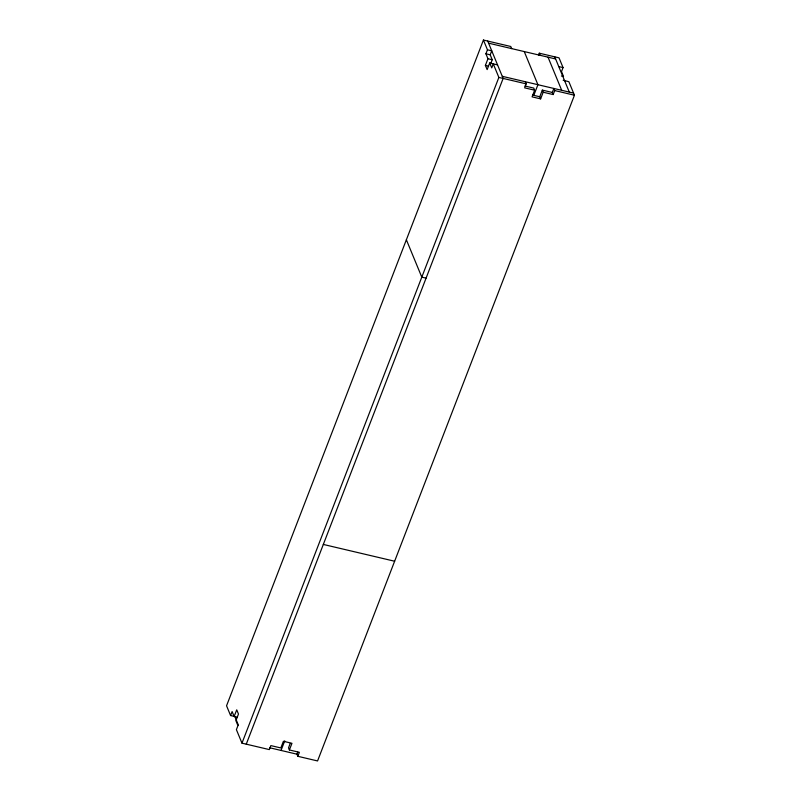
<?xml version="1.0" encoding="UTF-8"?>
<svg xmlns="http://www.w3.org/2000/svg" width="801" height="801" viewBox="0 0 801 801"><rect width="100%" height="100%" fill="white"/><g stroke="black" fill="none" stroke-linecap="round" stroke-linejoin="round"><path stroke-width="1.2" d="M511.649 48.601L510.768 46.488L483.434 40.05L226.553 705.781L230.578 715.533L233.782 716.294M230.578 715.533L232.12 711.548L234.152 716.484L237.366 717.235M497.561 64.911L489.701 62.969L487.138 69.627L485.386 65.392L487.959 58.733L485.917 53.797L487.459 49.802L483.434 40.05M234.152 716.484L236.726 709.826L238.468 714.051L235.905 720.71L237.937 725.646L236.395 729.641L241.972 743.158L269.316 749.596L270.858 745.601L280.841 747.944L283.404 741.285L291.964 743.308L289.391 749.966L299.374 752.309L297.842 756.304L317.566 760.95L574.447 95.219L568.87 81.702L563.153 80.25M490.522 64.18L492.235 59.745L490.202 54.808L491.744 50.813L487.459 49.802M241.972 743.158L498.863 77.427L493.286 63.91L491.744 67.905L489.701 62.969M246.257 744.169L503.138 78.428L487.719 41.061M525.326 81.742L526.197 83.855L524.655 87.85L534.637 90.203L532.074 96.861L540.625 98.873L543.198 92.215L542.327 90.102L552.31 92.455L553.181 94.568L543.198 92.215M538.522 55.199L539.293 53.196L559.028 57.842L563.053 67.594L561.511 71.589L563.544 76.526L561.411 76.025M281.041 750.447L284.735 740.855M533.816 95.359L537.922 84.706L524.244 51.564M290.232 743.408L288.52 747.844L289.391 749.966M540.625 98.873L539.754 96.761L542.327 90.102M297.842 756.304L296.961 754.192L297.732 752.189M552.31 92.455L553.851 88.46L554.723 90.573L553.181 94.568M488.59 43.174L555.614 58.954M558.768 66.593L563.053 67.594M485.917 53.797L490.202 54.808M487.959 58.733L492.235 59.745M485.386 65.392L488.6 66.143M502.267 76.315L573.576 93.096M498.863 77.427L526.197 83.855M554.723 90.573L574.447 95.219M524.895 85.997L533.766 88.09L534.637 90.203M532.675 95.089L539.754 96.761M426.072 278.147L421.797 277.146L406.367 239.769M323.324 544.44L394.633 561.231M269.587 747.744L296.961 754.192M554.743 56.831L569.301 92.095M548.014 57.161L561.691 90.303M539.293 53.196L540.164 55.319M234.853 716.545L238.438 725.225"/></g></svg>
